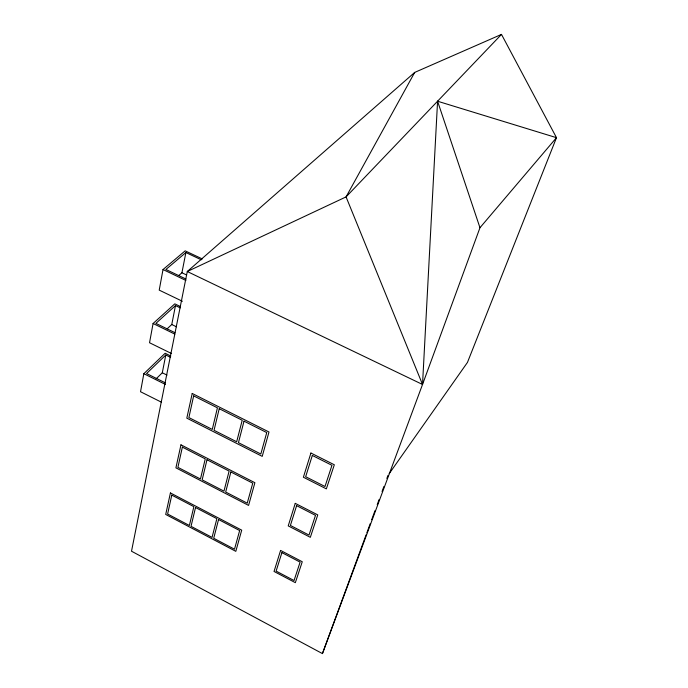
<?xml version="1.0" encoding="UTF-8"?>
<svg xmlns="http://www.w3.org/2000/svg" width="688" height="688" viewBox="0 0 688 688"><rect width="100%" height="100%" fill="white"/><g stroke="black" fill="none" stroke-linecap="round" stroke-linejoin="round"><path stroke-width="1.03" d="M501.492 34.4L346.064 196.897L187.282 271.519L422.527 384.472L479.966 227.719L556.489 137.677L501.492 34.4L414.692 72.421L187.282 271.519L131.511 551.217L322.431 653.6L422.527 384.472L437.577 101.222L556.489 137.677L467.453 362.43L389.202 473.654M170.787 356.023L165.146 353.245L143.844 373.704L140.524 391.73L161.482 402.213M180.48 306.581L174.804 303.847L153.08 323.506L149.537 342.744L171.579 353.563M202.332 258.937L185.167 250.845L163.013 269.541L159.22 290.13L182.415 301.275M156.193 378.778L162.299 372.776L165.782 355.008L170.538 357.339M167.098 328.855L171.768 324.512L175.483 305.584L180.247 307.88M178.751 275.527L181.924 272.766L185.889 252.539L201.24 259.78M322.431 653.6L366.128 534.808M366.867 532.796L370.196 523.731M371.683 519.707L375.012 510.642M377.239 504.605L379.088 499.565M382.046 491.516L383.904 486.485M386.862 478.427L387.972 475.408M414.692 72.421L346.064 196.897L422.527 384.472M165.782 355.008L146.57 373.532L165.421 382.889M175.483 305.584L155.884 323.386L174.847 332.614M185.889 252.539L165.903 269.472L185.966 279.036M181.924 272.766L186.654 275.011M163.013 269.541L185.898 280.455M171.768 324.512L176.472 326.8M153.08 323.506L174.812 334.093M162.299 372.776L166.986 375.098M143.844 373.704L165.412 384.42M437.577 101.222L479.966 227.719M170.418 492.943L165.705 514.452L235.812 551.346L241.712 530.147L170.418 492.943M180.961 444.835L175.913 467.849L248.583 505.405L254.895 482.701L180.961 444.835M192.21 393.467L186.809 418.149L262.223 456.368L268.991 431.995L192.21 393.467M171.785 495.128L167.614 514.022L189.381 525.477L193.87 506.652L171.785 495.128M182.363 447.123L177.908 467.35L200.457 479.003L205.256 458.862L182.363 447.123M193.655 395.875L188.882 417.564L212.274 429.415L217.425 407.812L193.655 395.875M195.53 507.529L191.023 526.337L212.05 537.397L216.875 518.666L195.53 507.529M206.985 459.747L202.16 479.88L223.961 491.137L229.121 471.082L206.985 459.747M219.223 408.706L214.045 430.31L236.672 441.765L242.21 420.248L219.223 408.706M218.552 519.543L213.71 538.274L234.496 549.205L239.656 530.56L218.552 519.543M230.867 471.977L225.681 492.023L247.233 503.16L252.754 483.191L230.867 471.977M244.016 421.159L238.452 442.668L260.829 454.003L266.755 432.571L244.016 421.159M280.584 550.434L274.039 571.461L295.341 582.667L302.256 561.743L280.584 550.434M295.247 503.367L288.229 525.899L310.331 537.319L317.753 514.891L295.247 503.367M310.924 453.031L303.391 477.231L326.353 488.867L334.325 464.77L310.924 453.031M281.899 552.627L276.12 571.1L294.043 580.526L300.106 562.122L281.899 552.627M296.605 505.663L290.405 525.46L309.007 535.066L315.5 515.346L296.605 505.663M312.318 455.456L305.661 476.715L324.994 486.502L331.96 465.32L312.318 455.456"/></g></svg>
